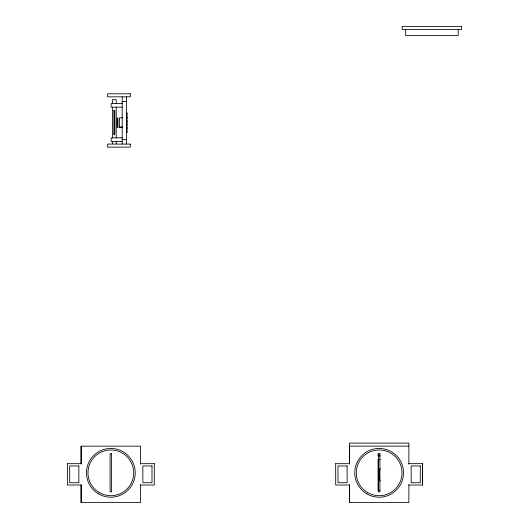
<?xml version="1.0" encoding="UTF-8"?>
<svg xmlns="http://www.w3.org/2000/svg" width="529" height="529" viewBox="0 0 529 529"><rect width="100%" height="100%" fill="white"/><g stroke="black" fill="none" stroke-linecap="round" stroke-linejoin="round"><path stroke-width="0.79" d="M140.562 484.571L140.562 502.55L81.122 502.55L81.122 485.02L67.408 485.02L67.368 463.649M140.562 464.138L140.562 446.159L81.122 446.159L81.122 463.688L67.408 463.688M408.864 484.571L408.864 502.55L349.424 502.55L349.424 485.02L335.703 485.02L335.67 463.649M122.192 101.403L126.398 101.403M122.192 103.525L111.156 103.525L111.156 107.182L122.192 107.182M113.894 110.766L114.661 110.766L114.661 133.625L113.894 133.625M126.398 112.895L127.079 112.895L127.079 132.594L126.398 132.594M126.398 113.543L127.079 113.543M126.398 117.16L127.079 117.16M122.503 117.848L119.455 117.848L119.455 127.641L122.503 127.641M126.398 117.815L127.079 117.815M126.398 120.896L127.079 120.896M126.398 121.544L127.079 121.544M126.398 123.945L127.079 123.945M126.398 124.593L127.079 124.593M119.455 126.993L122.503 126.993M126.398 127.681L127.079 127.681M126.398 128.329L127.079 128.329M126.398 131.946L127.079 131.946M122.192 137.805L111.156 137.805L111.156 141.461L122.192 141.461M122.192 139.504L126.398 139.504M408.864 446.159L349.424 446.159L349.424 463.688L335.703 463.688M378.209 455.905L380.397 455.905M378.202 459.562L380.391 459.562M140.562 463.688L154.276 463.688M408.864 463.688L422.578 463.688L422.578 485.02L408.864 485.02M140.562 485.02L154.276 485.02L154.316 463.649M378.076 490.185L379.994 490.185M458.2 29.498L458.2 35.443L405.617 35.443L405.617 29.498M422.618 463.649L422.618 485.06M408.864 464.138L408.864 443.11L349.424 443.11L349.424 464.138M378.09 453.571L378.09 456.024M378.09 459.284L378.09 490.31M349.424 484.571L349.424 502.55M126.398 96.833L126.398 144.08M122.192 96.833L122.192 144.08M117.934 117.941L117.934 127.555M117.167 117.941L117.167 127.555M116.221 103.803L116.221 99.717L112.412 99.717L112.412 103.803M116.221 107.063L116.221 138.089M116.221 141.355L116.221 143.809M112.412 107.063L112.412 138.089M112.412 141.355L112.412 143.809M81.122 446.159L81.122 464.138M81.122 484.571L81.122 502.55M380.047 481.152A11.433 3.908 -90 0 1 380.047 468.449M461.632 26.45L402.192 26.45L402.192 29.498L461.632 29.498L461.632 26.45M130.319 93.785L107.605 93.785L107.605 96.833L130.319 96.833L130.319 93.785M114.733 110.389L113.894 110.389L113.894 134.769L114.733 134.769L114.733 110.389M130.319 144.08L107.605 144.08L107.605 147.128L130.319 147.128L130.319 144.08M111.606 453.776L110.078 453.776L110.078 491.884L111.606 491.884L111.606 453.776M379.901 453.776L378.38 453.776L378.38 491.884L379.901 491.884L379.901 453.776M78.834 465.97L69.689 465.97L69.689 482.739L78.834 482.739L78.834 465.97M151.995 465.97L142.85 465.97L142.85 482.739L151.995 482.739L151.995 465.97M347.136 465.97L337.991 465.97L337.991 482.739L347.136 482.739L347.136 465.97M420.291 465.97L411.145 465.97L411.145 482.739L420.291 482.739L420.291 465.97M99.412 492.631A22.859 22.859 0 0 0 133.705 472.833A22.859 22.859 0 0 0 99.412 453.029A22.859 22.859 0 0 0 99.412 492.631M98.652 493.947A24.387 24.387 0 0 0 135.226 472.833A24.387 24.387 0 0 0 98.652 451.713A24.387 24.387 0 0 0 98.652 493.947M367.715 492.631A22.859 22.859 0 0 0 402 472.833A22.859 22.859 0 0 0 367.715 453.029A22.859 22.859 0 0 0 367.715 492.631M366.947 493.947A24.387 24.387 0 0 0 403.528 472.833A24.387 24.387 0 0 0 366.947 451.713A24.387 24.387 0 0 0 366.947 493.947"/></g></svg>
